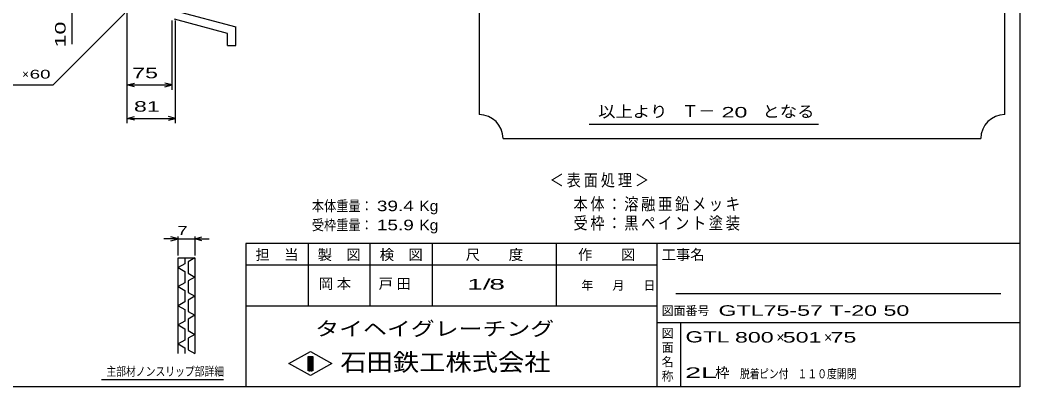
# Model space of a CAD drawing. Units: millimetres, scale not verified. Extents: x -1456 to 1385, y -1026 to 843.
# Drawn here: x -289 to 1385, y -917 to -303 of the extents above; entities that cross this region are included whole.
import ezdxf
from ezdxf.enums import TextEntityAlignment as Align

# ---------------------------------------------------------------- set-up
doc = ezdxf.new("R2010")
doc.units = ezdxf.units.MM
doc.header["$LTSCALE"] = 8
for name, color, linetype, lineweight in [('0_2', 150, 'Continuous', 25), ('19', 6, 'Continuous', 25), ('22', 4, 'Continuous', 25), ('24', 2, 'Continuous', 25), ('32', 4, 'Continuous', 25)]:
    doc.layers.add(name, color=color, linetype=linetype, lineweight=lineweight)
doc.styles.add('ベクトル', font='')
doc.styles.get('ベクトル').set_extended_font_data('ベクトル')

msp = doc.modelspace()

# ---------------------------------------------------------------- linework, layer by layer
at = {"layer": '0_2'}
for p, q in [((1384.8, 842.8), (1384.8, -917.2)), ((1384.8, -677.2), (88.8, -677.2)), ((88.8, -677.2), (88.8, -917.2)), ((192.8, -677.2), (192.8, -781.2)), ((296.8, -781.2), (296.8, -677.2)), ((400.8, -677.2), (400.8, -781.2)), ((608.8, -781.2), (608.8, -677.2)), ((776.8, -677.2), (776.8, -917.2)), ((776.8, -713.2), (88.8, -713.2)), ((1352.8, -761.2), (808.8, -761.2)), ((88.8, -781.2), (776.8, -781.2)), ((776.8, -809.2), (1384.8, -809.2)), ((816.8, -917.2), (816.8, -809.2)), ((160.8, -878), (196.8, -858)), ((192.8, -866), (200.8, -866)), ((192.8, -890), (192.8, -866)), ((192.8, -866), (194.4, -866)), ((194.4, -866), (194.4, -890)), ((196, -890), (196, -866)), ((196, -866), (197.6, -866)), ((196.8, -858), (232.8, -878)), ((197.6, -866), (197.6, -890)), ((199.2, -890), (199.2, -866)), ((199.2, -866), (200.8, -866)), ((200.8, -866), (200.8, -890)), ((200.8, -866), (200.8, -890)), ((196.8, -898), (160.8, -878)), ((232.8, -878), (196.8, -898)), ((200.8, -890), (192.8, -890)), ((194.4, -890), (196, -890)), ((197.6, -890), (199.2, -890)), ((1384.8, -917.2), (-1383.2, -917.2))]:
    msp.add_line(p, q, dxfattribs=at)
at = {"layer": '19'}
for p, q in [((-29, -287.5), (72, -314.5)), ((58, -325.5), (-31, -301.5)), ((72, -345.5), (72, -314.5)), ((58, -345.5), (58, -325.5)), ((58, -345.5), (72, -345.5))]:
    msp.add_line(p, q, dxfattribs=at)
at = {"layer": '22'}
for p, q in [((-234, -411.5), (-114, -291.5)), ((-202, -343.5), (-202, -287.5)), ((-110, -419.5), (-110, -291.5)), ((-110, -475.5), (-110, -291.5)), ((-35, -419.5), (-35, -303.7)), ((-29, -475.5), (-29, -303.7)), ((-394, -411.5), (-234, -411.5)), ((-110, -411.5), (-98, -408.3)), ((-98, -414.7), (-110, -411.5)), ((-110, -411.5), (-35, -411.5)), ((-35, -411.5), (-47, -408.3)), ((-47, -414.7), (-35, -411.5)), ((-110, -467.5), (-98, -464.3)), ((-98, -470.7), (-110, -467.5)), ((-110, -467.5), (-29, -467.5)), ((-29, -467.5), (-41, -464.3)), ((-41, -470.7), (-29, -467.5))]:
    msp.add_line(p, q, dxfattribs=at)
at = {"layer": '24', "color": 4}
for p, q in [((479.2, 778.8), (479.2, -461.2)), ((1359.2, -461.2), (1359.2, 778.8)), ((663.2, -477.2), (1047.2, -477.2)), ((519.2, -501.2), (1319.2, -501.2))]:
    msp.add_line(p, q, dxfattribs=at)
for centre, start, end in [((479.2, -501.2), 0, 90), ((1359.2, -501.2), 90, 180)]:
    msp.add_arc(centre, 40, start, end, dxfattribs=at)
at = {"layer": '32'}
for p, q in [((-24.8, -669.2), (-48.8, -669.2)), ((-24.8, -669.2), (-36.8, -666)), ((-36.8, -672.4), (-24.8, -669.2)), ((-24.8, -697.2), (-24.8, -665.2)), ((-24.8, -669.2), (3.2, -669.2)), ((3.2, -665.2), (3.2, -697.2)), ((3.2, -669.2), (15.2, -666)), ((15.2, -672.4), (3.2, -669.2)), ((3.2, -669.2), (27.2, -669.2)), ((-24.8, -701.2), (3.2, -701.2)), ((-24.8, -861.2), (-24.8, -701.2)), ((-13.6, -701.2), (-13.6, -710.8)), ((3.2, -701.2), (-8, -707.6)), ((3.2, -701.2), (3.2, -861.2)), ((-13.6, -710.8), (-24.8, -717.2)), ((-24.8, -717.2), (-13.6, -723.6)), ((-8, -707.6), (-8, -726.8)), ((-13.6, -723.6), (-13.6, -742.8)), ((-8, -726.8), (3.2, -733.2)), ((3.2, -733.2), (-8, -739.6)), ((-13.6, -742.8), (-24.8, -749.2)), ((-24.8, -749.2), (-13.6, -755.6)), ((-8, -739.6), (-8, -758.8)), ((-13.6, -755.6), (-13.6, -774.8)), ((-8, -758.8), (3.2, -765.2)), ((3.2, -765.2), (-8, -771.6)), ((-13.6, -774.8), (-24.8, -781.2)), ((-24.8, -781.2), (-13.6, -787.6)), ((-8, -771.6), (-8, -790.8)), ((-13.6, -787.6), (-13.6, -806.8)), ((-8, -790.8), (3.2, -797.2)), ((3.2, -797.2), (-8, -803.6)), ((-8, -803.6), (-8, -822.8)), ((-13.6, -806.8), (-24.8, -813.2)), ((-24.8, -813.2), (-13.6, -819.6)), ((-13.6, -819.6), (-13.6, -838.8)), ((-8, -822.8), (3.2, -829.2)), ((3.2, -829.2), (-8, -835.6)), ((-8, -835.6), (-8, -854.8)), ((-13.6, -838.8), (-24.8, -845.2)), ((-24.8, -845.2), (-13.6, -851.6)), ((-13.6, -851.6), (-13.6, -861.2)), ((-8, -854.8), (3.2, -861.2)), ((51.2, -905.2), (-152.8, -905.2))]:
    msp.add_line(p, q, dxfattribs=at)

# ---------------------------------------------------------------- texts
at = {"layer": '0_2', "style": 'ベクトル'}
for s, height, p in [('担\u3000当', 17.6, (104.8, -695.6)), ('製\u3000図', 17.6, (208.8, -695.6)), ('検\u3000図', 17.6, (312.8, -695.6)), ('尺\u3000\u3000度', 17.6, (456.8, -695.6)), ('作\u3000\u3000図', 17.6, (644.8, -695.6)), ('工事名', 17.6, (784.8, -695.6)), ('年', 14.66, (650.4, -747.2)), ('月', 14.66, (702.4, -747.2)), ('日', 14.66, (754.4, -747.2)), ('図面番号', 14.66, (784.8, -789.6)), ('図', 14.66, (784.8, -827.2)), ('面', 14.66, (784.8, -851.2)), ('名', 14.66, (784.8, -875.2)), ('称', 14.66, (784.8, -899.2))]:
    msp.add_text(s, height=height, dxfattribs=at).set_placement(p, align=Align.MIDDLE_LEFT)
at = {"layer": '0_2', "color": 222, "style": 'ベクトル'}
for s, height, width, p in [('タイヘイグレーチング', 23.46, 1.25, (204.8, -819.6)), ('石田鉄工株式会社', 29.33, 1.1, (246.8, -875.6))]:
    msp.add_text(s, height=height, dxfattribs=dict(at, width=width)).set_placement(p, align=Align.MIDDLE_LEFT)
at = {"layer": '22', "color": 2, "style": 'ベクトル', "width": 1.65}
msp.add_text(' 10 ', height=17.6, rotation=90, dxfattribs=at).set_placement((-222, -359.5), align=Align.MIDDLE_LEFT)
at = {"layer": '22', "color": 2, "style": 'ベクトル'}
for s, height, width, p in [(' 75 ', 17.6, 1.65, (-112.5, -391.5)), (' 60 ', 14.66, 1.6, (-282, -393.5)), (' 81 ', 17.6, 1.65, (-109.5, -447.5)), ('本体重量：', 17.6, 0.85, (199.2, -614)), (' 39.4', 17.6, 1.35, (299.2, -614)), ('Kg', 17.6, 1.1, (379.2, -614)), ('受枠重量：', 17.6, 0.85, (199.2, -646)), (' 15.9', 17.6, 1.35, (299.2, -646)), ('Kg', 17.6, 1.1, (379.2, -646)), ('1/', 17.6, 2, (459.2, -745.2)), (' 8 ', 17.6, 2, (483.2, -745.2)), ('GTL75-57 T-20 50      ', 17.6, 1.65, (880, -789.2)), ('GTL', 18.77, 1.5, (824.8, -833.2)), (' 800 ', 17.6, 1.65, (896.8, -834)), (' 501 ', 17.6, 1.65, (976.8, -834)), (' 75 ', 17.6, 1.65, (1056.8, -834)), ('2L', 17.6, 2.05, (824, -893.2)), ('脱着', 14.66, 0.8, (916, -895.2)), ('ピン付', 14.66, 0.8, (948, -895.2)), ('\u3000１１０度開閉', 14.66, 0.8, (996, -895.2))]:
    msp.add_text(s, height=height, dxfattribs=dict(at, width=width)).set_placement(p, align=Align.MIDDLE_LEFT)
for s, height, p in [('×', 14.66, (-286, -393.5)), ('×', 17.6, (976.8, -834)), ('×', 17.6, (1056.8, -834)), ('枠', 17.6, (874.4, -893.2))]:
    msp.add_text(s, height=height, dxfattribs=at).set_placement(p, align=Align.MIDDLE_LEFT)
at = {"layer": '22', "color": 2, "attachment_point": 4, "style": 'ベクトル'}
for s, insert, char_height in [('\\T1.2;\\W0.85;＜表面処理＞', (597.2, -572), 20.53), ('\\T1.19;\\W0.85;本体：溶融亜鉛メッキ', (637.2, -612), 20.53), ('\\T1.19;\\W0.85;受枠：黒ペイント塗装', (637.2, -644), 20.53), ('\\T1.25;岡本\u3000', (210.8, -745.2), 17.6), ('\\T1.25;戸田\u3000', (310.8, -745.2), 17.6)]:
    msp.add_mtext(s, dxfattribs=dict(at, insert=insert, char_height=char_height))
at = {"layer": '24', "style": 'ベクトル'}
for s, height, width, p in [('以上より\u3000', 19.35, 1.1, (678.4, -456)), (' 20 ', 17.6, 1.65, (874.4, -457.2)), ('となる', 19.35, 1.1, (953.6, -456))]:
    msp.add_text(s, height=height, dxfattribs=dict(at, width=width)).set_placement(p, align=Align.MIDDLE_LEFT)
msp.add_text('Ｔ－', height=20.53, dxfattribs=at).set_placement((818.4, -455.2), align=Align.MIDDLE_LEFT)
at = {"layer": '32', "color": 2, "style": 'ベクトル'}
for s, width, p in [(' 7 ', 1.6, (-34.8, -655.2)), ('主部材ノンスリップ部詳細', 0.8, (-144.8, -891.2))]:
    msp.add_text(s, height=14.66, dxfattribs=dict(at, width=width)).set_placement(p, align=Align.MIDDLE_LEFT)

doc.saveas('drawing.dxf')
